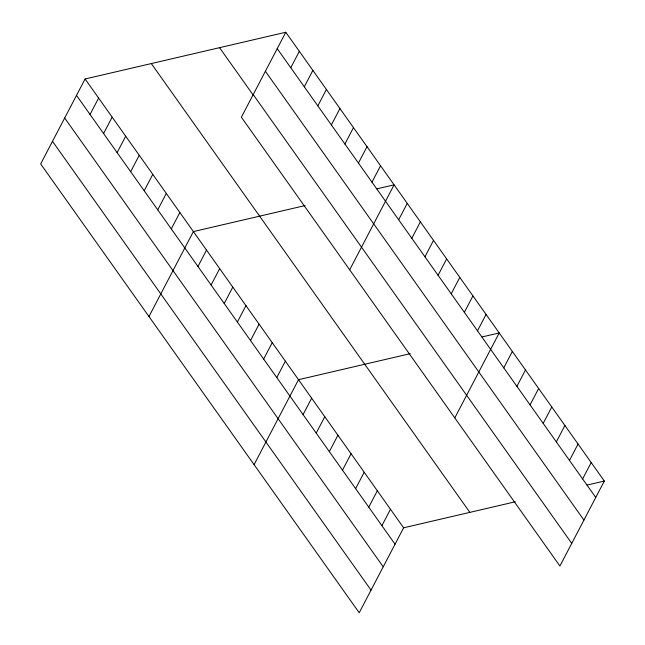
<?xml version="1.0" encoding="UTF-8"?>
<svg xmlns="http://www.w3.org/2000/svg" width="645" height="645" viewBox="0 0 645 645"><rect width="100%" height="100%" fill="white"/><g stroke="black" fill="none" stroke-linecap="round" stroke-linejoin="round"><path stroke-width="0.97" d="M285.791 32.25L241.375 117.205L559.916 566.012L604.333 481.049L285.791 32.25L85.084 78.988L40.667 163.951L359.209 612.75L403.625 527.795L515.347 501.778M90.05 114.463L98.62 98.064M103.587 133.539L112.157 117.14M117.124 152.615L125.702 136.216M130.661 171.683L139.239 155.284M144.206 190.759L152.776 174.36M157.743 209.835L166.313 193.435M171.28 228.911L179.85 212.511M148.971 316.542L193.387 231.587L305.117 205.562M290.758 67.725L299.328 51.326M197.959 266.498L206.529 250.099M304.295 86.793L312.865 70.402M211.092 285.009L219.671 268.61M317.832 105.869L326.402 89.47M224.234 303.521L232.805 287.122M331.369 124.945L339.939 108.545M237.376 322.032L245.947 305.633M344.906 144.02L353.476 127.621M250.518 340.544L259.088 324.153M358.443 163.088L367.021 146.697M263.652 359.063L272.23 342.664M371.98 182.164L380.558 165.765M276.794 377.575L285.364 361.176M349.679 269.795L394.095 184.841L376.817 188.864M254.09 464.642L298.506 379.687L410.228 353.67M398.658 219.752L407.237 203.352M303.077 414.598L311.648 398.199M411.8 238.263L420.371 221.872M316.211 433.109L324.79 416.718M424.942 256.783L433.513 240.383M329.353 451.629L337.924 435.23M438.076 275.294L446.654 258.895M342.495 470.141L351.065 453.741M451.218 293.806L459.788 277.406M355.629 488.652L364.207 472.253M464.36 312.317L472.93 295.918M368.771 507.163L377.341 490.764M477.502 330.829L486.072 314.438M381.913 525.675L390.483 509.284M454.798 417.904L499.214 332.949L481.936 336.972M503.777 367.86L512.348 351.461M516.919 386.371L525.49 369.972M530.061 404.883L538.631 388.483M543.195 423.394L551.773 407.003M556.337 441.914L564.907 425.515M569.479 460.425L578.049 444.026M582.62 478.937L591.191 462.538M587.055 485.08L604.333 481.049M277.221 48.649L595.754 497.448M265.393 71.273L583.927 520.072M253.203 94.581L571.744 543.388M219.558 47.674L253.404 95.363M151.317 63.565L469.858 512.372M85.084 78.988L403.625 527.795M76.513 95.387L395.054 544.195M64.685 118.011L383.227 566.818M52.495 141.32L371.036 590.127"/></g></svg>
